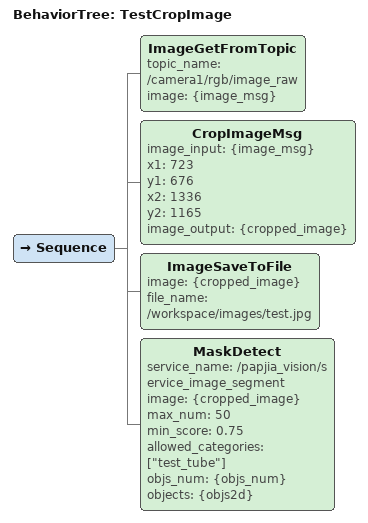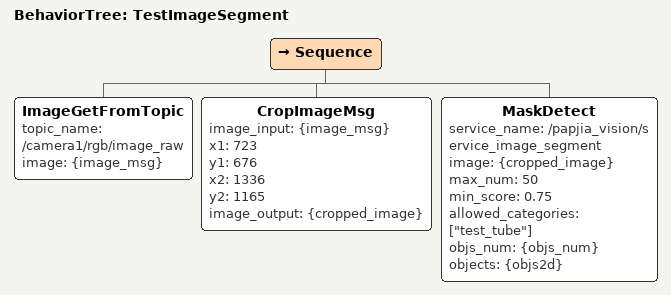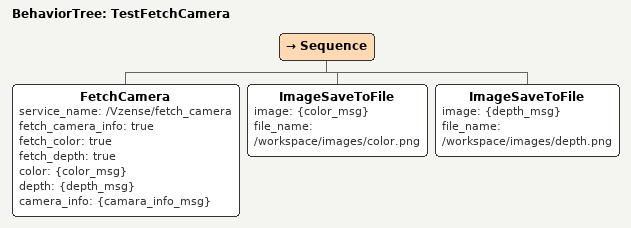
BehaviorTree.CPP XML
<root>
	<BehaviorTree ID='TestCropImage'>
		<Sequence>
			<ImageGetFromTopic topic_name='/camera1/rgb/image_raw' image='{image_msg}' />
			<CropImageMsg image_input='{image_msg}' x1='723' y1='676' x2='1336' y2='1165' image_output='{cropped_image}' />
			<ImageSaveToFile image='{cropped_image}'  file_name='/workspace/images/test.jpg' />
			<MaskDetect service_name='/papjia_vision/service_image_segment' image='{cropped_image}' max_num='50' min_score='0.75' allowed_categories='["test_tube"]' objs_num='{objs_num}' objects='{objs2d}' />
		</Sequence>
	</BehaviorTree>
	<BehaviorTree ID='TestImageSegment'>
		<Sequence>
			<ImageGetFromTopic topic_name='/camera1/rgb/image_raw' image='{image_msg}' />
			<CropImageMsg image_input='{image_msg}' x1='723' y1='676' x2='1336' y2='1165' image_output='{cropped_image}' />
			<MaskDetect service_name='/papjia_vision/service_image_segment' image='{cropped_image}' max_num='50' min_score='0.75' allowed_categories='["test_tube"]' objs_num='{objs_num}' objects='{objs2d}' />
		</Sequence>
	</BehaviorTree>
	<BehaviorTree ID='TestFetchCamera'>
		<Sequence>
			<FetchCamera service_name='/Vzense/fetch_camera' fetch_camera_info='true' fetch_color='true' fetch_depth='true' color='{color_msg}' depth='{depth_msg}' camera_info='{camara_info_msg}' />
			<ImageSaveToFile image='{color_msg}'  file_name='/workspace/images/color.png' />
			<ImageSaveToFile image='{depth_msg}'  file_name='/workspace/images/depth.png' />
		</Sequence>
	</BehaviorTree>
</root>
